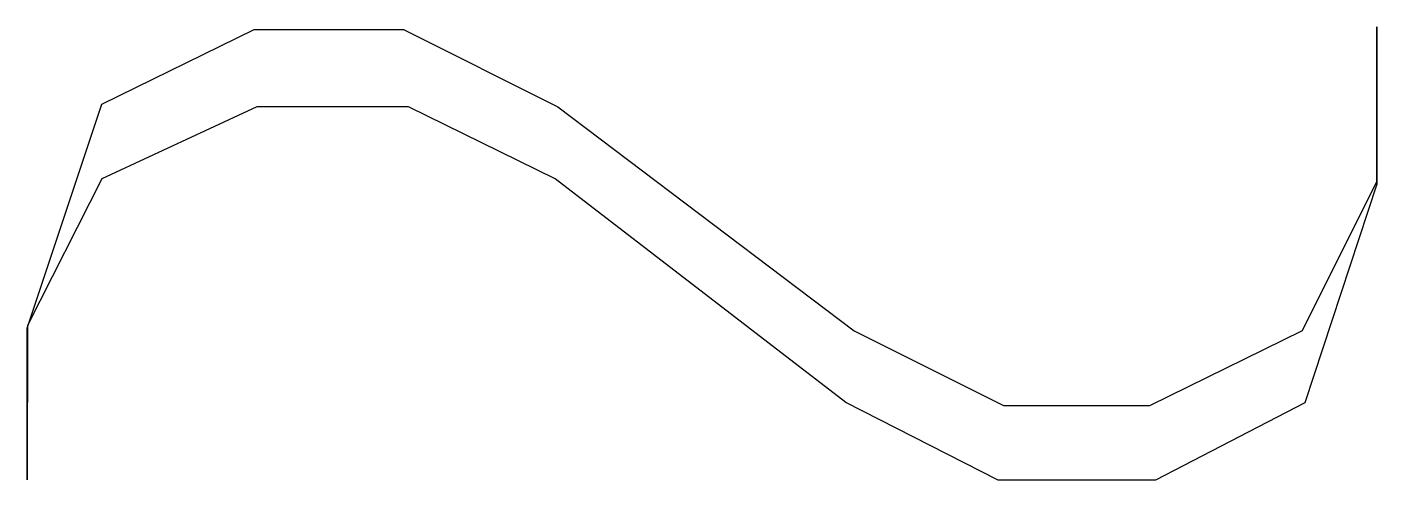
# Model space of a CAD drawing. Header units: millimetres. Extents: x -1.3 to 0.96, y -0.24 to 0.52.
import ezdxf

# ---------------------------------------------------------------- set-up
doc = ezdxf.new("R2010")
doc.units = ezdxf.units.MM

# ---------------------------------------------------------------- blocks, each defined once
blk = doc.blocks.new('test')
for p, q in [((-5.167, 7.674), (-3.96, 8.267)), ((-3.96, 8.267), (-2.775, 8.267)), ((-2.775, 8.267), (-1.548, 7.654)), ((4.952, 7.06), (4.952, 8.288)), ((4.953, 8.288), (4.953, 7.04)), ((-5.76, 5.894), (-5.167, 7.674)), ((-3.939, 7.653), (-5.167, 7.081)), ((-2.733, 7.653), (-3.939, 7.653)), ((-1.569, 7.081), (-2.733, 7.653)), ((-1.548, 7.654), (0.803, 5.874)), ((-5.167, 7.081), (-5.759, 5.915)), ((0.737, 5.303), (-1.569, 7.081)), ((4.361, 5.875), (4.952, 7.06)), ((4.953, 7.04), (4.381, 5.301)), ((-5.759, 5.915), (-5.762, 4.69)), ((-5.762, 4.69), (-5.76, 5.894)), ((0.803, 5.874), (1.988, 5.281)), ((3.151, 5.281), (4.361, 5.875)), ((1.946, 4.688), (0.737, 5.303)), ((1.988, 5.281), (3.151, 5.281)), ((4.381, 5.301), (3.195, 4.688)), ((-5.762, 4.69), (-5.762, 4.69)), ((3.195, 4.688), (1.946, 4.688))]:
    blk.add_line(p, q)

msp = doc.modelspace()

# ---------------------------------------------------------------- block references
at = {"xscale": 0.2105872983798664, "yscale": 0.2105872983798664, "zscale": 0.2105872983798664}
msp.add_blockref('test', (-0.0868, -1.2223), dxfattribs=at)

doc.saveas('drawing.dxf')
